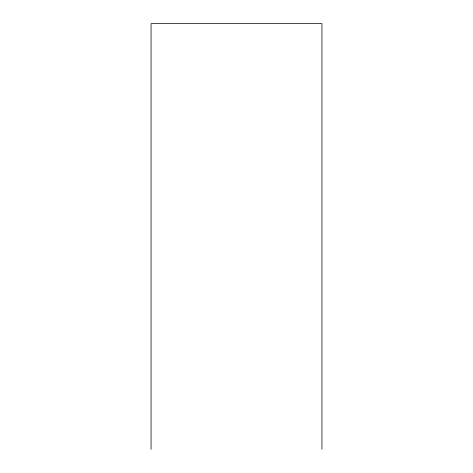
<?xml version="1.0" encoding="UTF-8"?>
<svg xmlns="http://www.w3.org/2000/svg" width="473" height="473" viewBox="0 0 473 473"><rect width="100%" height="100%" fill="white"/><g stroke="black" fill="none" stroke-linecap="round" stroke-linejoin="round"><path stroke-width="0.71" d="M321.936 449.35L321.936 23.65L151.064 23.65L151.064 449.35"/></g></svg>
